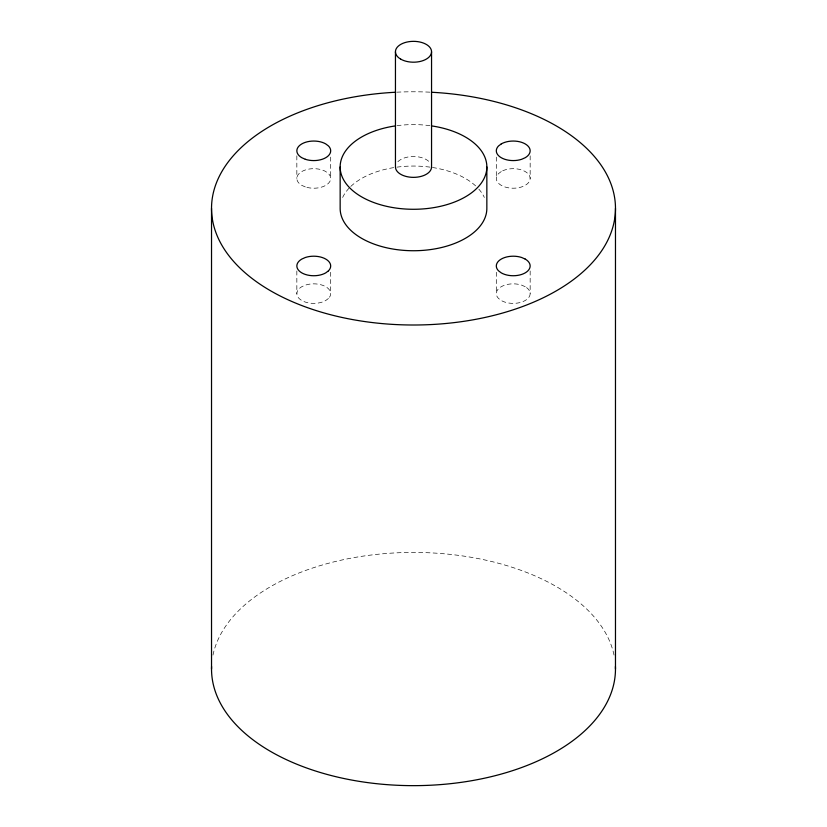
<?xml version="1.0" encoding="UTF-8"?>
<svg xmlns="http://www.w3.org/2000/svg" width="827" height="827" viewBox="0 0 827 827"><rect width="100%" height="100%" fill="white"/><g stroke="black" fill="none" stroke-linecap="round" stroke-linejoin="round"><path stroke-width="0.62" stroke-dasharray="4.13 3.1" d="M530.159 155.838L530.159 178.456M530.159 270.998L530.159 293.616M496.303 157.099L496.303 178.456M496.303 272.259L496.303 293.616M330.697 157.099L330.697 178.456M330.697 272.259L330.697 293.616M296.841 155.838L296.841 178.456M296.841 270.998L296.841 293.616M212.973 655.087A201.974 116.607 0 0 1 413.5 552.436A201.974 116.607 0 0 1 614.027 655.087M396.805 92.179A201.974 116.607 0 0 1 430.195 92.179M342.657 197.436A73.345 42.342 0 0 1 349.986 187.222M350.793 186.437A73.345 42.342 0 0 1 394.52 167.488M396.981 167.137A73.345 42.342 0 0 1 430.019 167.137M432.48 167.488A73.345 42.342 0 0 1 477.014 187.222M478.843 189.156A73.345 42.342 0 0 1 484.343 197.436M396.981 125.683A73.345 42.342 0 0 1 430.019 125.683M397.87 161.72A18.049 10.42 0 0 1 429.13 161.72M328.422 298.495L325.735 300.521A16.922 9.769 0 0 1 301.803 300.521A16.922 9.769 0 0 1 301.803 286.7L305.308 285.15A16.922 9.769 0 0 1 325.735 286.7A16.922 9.769 0 0 1 328.422 298.495M501.265 171.54L498.578 173.567A16.922 9.769 0 0 0 501.265 185.362A16.922 9.769 0 0 0 521.692 186.912L525.197 185.362A16.922 9.769 0 0 0 525.197 171.54A16.922 9.769 0 0 0 501.265 171.54M305.308 186.912L301.803 185.362A16.922 9.769 0 0 1 301.803 171.54A16.922 9.769 0 0 1 325.735 171.54L328.422 173.567A16.922 9.769 0 0 1 325.735 185.362A16.922 9.769 0 0 1 305.308 186.912M525.197 286.7L521.692 285.15A16.922 9.769 0 0 0 501.265 286.7A16.922 9.769 0 0 0 498.578 298.495L501.265 300.521A16.922 9.769 0 0 0 525.197 300.521A16.922 9.769 0 0 0 525.197 286.7"/><path stroke-width="1.24" d="M615.474 208.394L615.474 669.043M486.845 166.93L486.845 208.394A73.345 42.342 0 0 1 413.5 250.736A73.345 42.342 0 0 1 340.155 208.394L340.155 166.93M431.549 51.77L431.549 166.93A18.049 10.42 0 0 1 413.5 177.36A18.049 10.42 0 0 1 395.451 166.93L395.451 51.77M211.526 208.394L211.526 669.043M615.422 666.521A201.974 116.607 0 0 1 413.5 785.65A201.974 116.607 0 0 1 211.578 666.521M431.487 92.252A201.974 116.607 0 0 1 585.34 269.674A201.974 116.607 0 0 1 241.66 269.674A201.974 116.607 0 0 1 395.513 92.252M432.48 126.035A73.345 42.342 0 0 1 473.582 191.223A73.345 42.342 0 0 1 353.418 191.223A73.345 42.342 0 0 1 394.52 126.035M328.422 270.863L325.735 272.879A16.922 9.769 0 0 1 301.803 272.879A16.922 9.769 0 0 1 301.803 259.068L305.308 257.507A16.922 9.769 0 0 1 325.735 259.068A16.922 9.769 0 0 1 328.422 270.863M501.265 143.908L498.578 145.924A16.922 9.769 0 0 0 501.265 157.719A16.922 9.769 0 0 0 521.692 159.28L525.197 157.719A16.922 9.769 0 0 0 525.197 143.908A16.922 9.769 0 0 0 501.265 143.908M305.308 159.28L301.803 157.719A16.922 9.769 0 0 1 301.803 143.908A16.922 9.769 0 0 1 325.735 143.908L328.422 145.924A16.922 9.769 0 0 1 325.735 157.719A16.922 9.769 0 0 1 305.308 159.28M525.197 259.068L521.692 257.507A16.922 9.769 0 0 0 501.265 259.068A16.922 9.769 0 0 0 498.578 270.863L501.265 272.879A16.922 9.769 0 0 0 525.197 272.879A16.922 9.769 0 0 0 525.197 259.068M400.733 59.141A18.049 10.42 0 0 0 430.939 54.468A18.049 10.42 0 0 0 408.827 41.701A18.049 10.42 0 0 0 400.733 59.141"/></g></svg>
